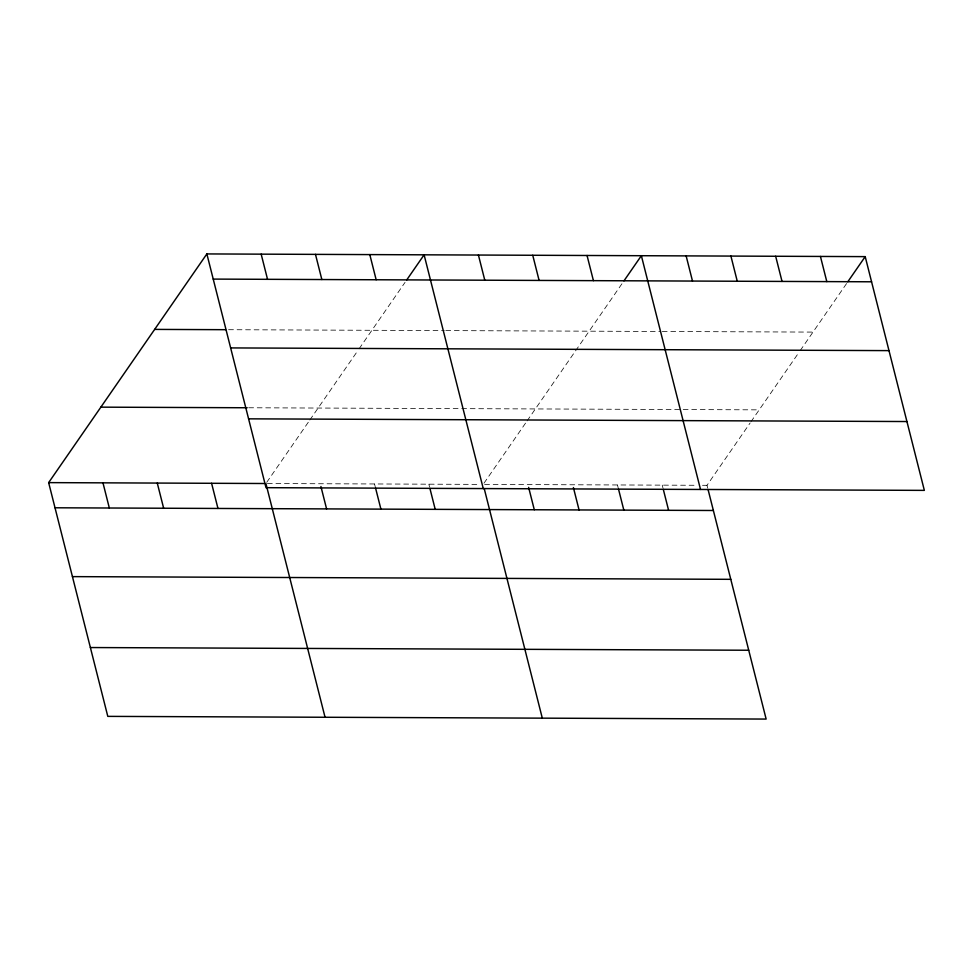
<?xml version="1.0" encoding="UTF-8"?>
<svg xmlns="http://www.w3.org/2000/svg" width="973" height="973" viewBox="0 0 973 973"><rect width="100%" height="100%" fill="white"/><g stroke="black" fill="none" stroke-linecap="round" stroke-linejoin="round"><path stroke-width="0.73" stroke-dasharray="4.87 3.65" d="M266.736 482.316L309 421.224M309.828 420.02L358.246 350.037M359.098 348.796L405.048 282.365M483.982 483.204L526.247 422.112M527.074 420.92L623.134 282.061M707.699 488.118L706.994 485.32L750.086 423.036M750.913 421.832L799.332 351.849M800.183 350.608L846.972 282.985M228.57 329.701L444.32 330.589M445.829 330.589L660.789 331.477M662.272 331.477L812.99 332.097M248.711 407.76L759.208 409.852M267.417 483.52L480.139 484.396M484.651 484.408L696.546 485.284M702.518 485.308L706.994 485.32M662.236 485.138L662.941 487.935M617.466 484.955L618.171 487.753M428.85 484.189L429.555 486.986M374.532 483.958L375.237 486.755"/><path stroke-width="1.46" d="M708.064 489.516L766.14 719.071L107.796 716.371L48.65 482.62L206.86 253.929L865.204 256.629L924.35 490.38L266.006 487.68L206.86 253.929M406.702 279.969L424.106 254.817L483.253 488.568M623.961 280.869L641.365 255.704L700.511 489.455M847.799 281.781L865.204 256.629M213.221 279.093L871.565 281.793M154.646 329.397L225.554 329.689M230.637 347.92L888.981 350.621M100.864 407.152L247.203 407.76M248.589 418.84L906.933 421.54M48.65 482.62L264.401 483.508M55.023 507.784L713.367 510.497M72.44 576.624L730.784 579.324M90.38 647.544L748.724 650.244M820.434 256.446L826.807 281.611M775.663 256.264L782.037 281.428M730.905 256.069L737.266 281.246M686.135 255.887L692.496 281.051M663.294 489.334L668.597 510.302M587.047 255.485L593.421 280.65M618.524 489.151L623.827 510.12M532.742 255.267L539.103 280.431M573.401 487.57L579.057 509.937M478.424 255.035L484.785 280.2M528.631 487.388L534.299 509.755M484.226 488.604L542.302 718.159M429.908 488.385L435.211 509.353M369.801 254.598L376.162 279.762M375.59 488.154L380.905 509.122M315.483 254.367L321.844 279.531M320.932 486.536L326.587 508.903M261.165 254.148L267.539 279.312M265.909 483.52L325.055 717.271M211.591 483.289L217.964 508.453M157.273 483.07L163.646 508.234M102.968 482.851L109.329 508.015"/></g></svg>
